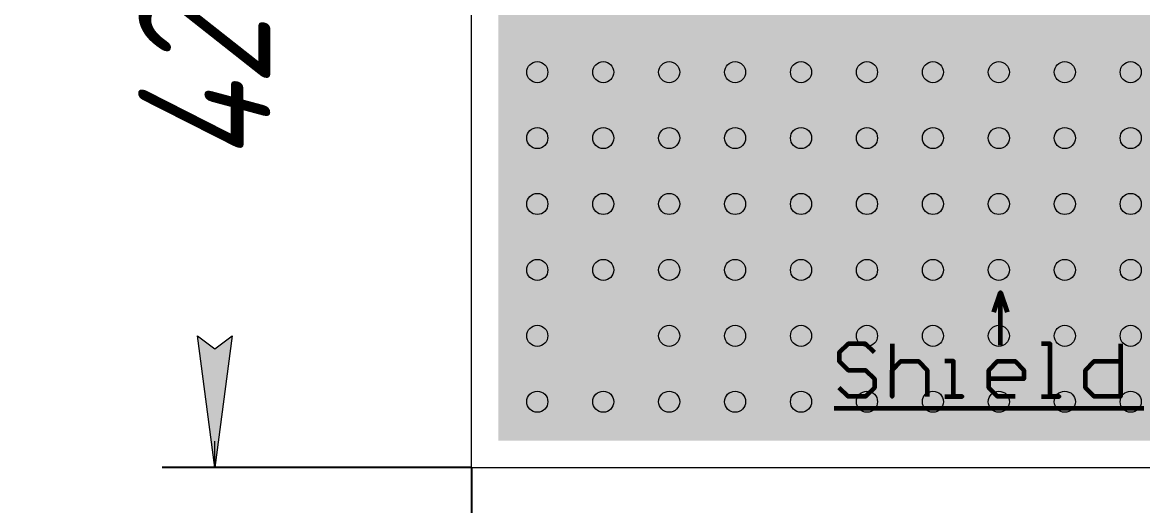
# Model space of a CAD drawing. Header units: millimetres. Extents: x 0 to 210, y 0 to 297.
# Drawn here: x 39.57 to 82.04, y 206.78 to 225.11 of the extents above; entities that cross this region are included whole.
import ezdxf

# ---------------------------------------------------------------- set-up
doc = ezdxf.new("R2010")
doc.units = ezdxf.units.MM
for name, pattern in [('K5LT32768', [0]), ('K5LT32801', [0]), ('K5LT32804', [0]), ('K5LT32807', [0]), ('K5LT_THIN', [0])]:
    doc.linetypes.add(name, pattern=pattern)
doc.styles.add('KDIMTEXTSTYLE', font='GOST_AU.SHX', dxfattribs={"width": 0.96, "oblique": 15, "height": 5})
doc.dimstyles.new('KDIMSTYLE (1.00)', dxfattribs={"dimtxt": 5, "dimasz": 1, "dimexe": 2, "dimexo": 0, "dimgap": 1, "dimtad": 1, "dimtxsty": 'KDIMTEXTSTYLE', "dimsah": 1, "dimcen": 0, "dimdle": 1, "dimadec": 0, "dimazin": 0, "dimtfac": 0.667, "dimtmove": 0, "dimatfit": 3, "dimfxl": 1, "dimtvp": 1, "dimtolj": 1, "dimtzin": 0, "dimarcsym": 0})

# ---------------------------------------------------------------- blocks, each defined once
blk = doc.blocks.new('U3')
for points in [[(59.189, 216.595), (59.284, 216.633), (63.889, 216.633), (63.998, 216.595)], [(59.284, 216.633), (59.37, 216.656), (63.82, 216.656), (63.889, 216.633)], [(59.37, 216.656), (59.466, 216.683), (63.703, 216.683), (63.82, 216.656)], [(59.466, 216.683), (59.56, 216.698), (63.636, 216.698), (63.703, 216.683)], [(59.56, 216.698), (59.652, 216.713), (63.507, 216.713), (63.636, 216.698)], [(59.652, 216.713), (59.778, 216.72), (63.449, 216.72), (63.507, 216.713)], [(59.778, 216.72), (59.84, 216.723), (63.34, 216.723), (63.449, 216.72)], [(58.569, 216.172), (58.642, 216.248), (64.535, 216.248), (64.616, 216.172)], [(58.642, 216.248), (58.705, 216.302), (64.479, 216.302), (64.535, 216.248)], [(58.705, 216.302), (58.786, 216.37), (64.391, 216.37), (64.479, 216.302)], [(58.786, 216.37), (58.855, 216.417), (64.33, 216.417), (64.391, 216.37)], [(58.855, 216.417), (58.942, 216.475), (64.234, 216.475), (64.33, 216.417)], [(58.942, 216.475), (59.017, 216.515), (64.169, 216.515), (64.234, 216.475)], [(59.017, 216.515), (59.109, 216.563), (64.066, 216.563), (64.169, 216.515)], [(59.109, 216.563), (59.189, 216.595), (63.998, 216.595), (64.066, 216.563)], [(58.253, 215.704), (58.299, 215.802), (64.879, 215.802), (64.93, 215.704)], [(58.299, 215.802), (58.341, 215.871), (64.842, 215.871), (64.879, 215.802)], [(58.341, 215.871), (58.397, 215.963), (64.781, 215.963), (64.842, 215.871)], [(58.397, 215.963), (58.447, 216.028), (64.737, 216.028), (64.781, 215.963)], [(58.447, 216.028), (58.512, 216.112), (64.666, 216.112), (64.737, 216.028)], [(58.512, 216.112), (58.569, 216.172), (64.616, 216.172), (64.666, 216.112)], [(58.115, 215.269), (58.133, 215.348), (65.05, 215.348), (65.063, 215.269)], [(58.133, 215.348), (58.157, 215.453), (65.021, 215.453), (65.05, 215.348)], [(58.157, 215.453), (58.184, 215.529), (65, 215.529), (65.021, 215.453)], [(58.184, 215.529), (58.219, 215.631), (64.959, 215.631), (65, 215.529)], [(58.219, 215.631), (58.253, 215.704), (64.93, 215.704), (64.959, 215.631)], [(58.09, 214.973), (58.094, 215.082), (65.084, 215.082), (65.09, 214.973)], [(58.09, 211.473), (58.09, 214.973), (65.09, 214.973), (65.09, 211.473)], [(58.094, 215.082), (58.103, 215.161), (65.08, 215.161), (65.084, 215.082)], [(58.103, 215.161), (58.115, 215.269), (65.063, 215.269), (65.08, 215.161)], [(58.096, 211.365), (58.09, 211.473), (65.09, 211.473), (65.087, 211.365)], [(58.1, 211.285), (58.096, 211.365), (65.087, 211.365), (65.078, 211.285)], [(58.118, 211.178), (58.1, 211.285), (65.078, 211.285), (65.065, 211.178)], [(58.131, 211.099), (58.118, 211.178), (65.065, 211.178), (65.047, 211.099)], [(58.16, 210.994), (58.131, 211.099), (65.047, 211.099), (65.023, 210.994)], [(58.181, 210.917), (58.16, 210.994), (65.023, 210.994), (64.997, 210.917)], [(58.221, 210.815), (58.181, 210.917), (64.997, 210.917), (64.962, 210.815)], [(58.25, 210.742), (58.221, 210.815), (64.962, 210.815), (64.927, 210.742)], [(58.302, 210.645), (58.25, 210.742), (64.927, 210.742), (64.882, 210.645)], [(58.338, 210.575), (58.302, 210.645), (64.882, 210.645), (64.839, 210.575)], [(58.4, 210.484), (58.338, 210.575), (64.839, 210.575), (64.784, 210.484)], [(58.444, 210.419), (58.4, 210.484), (64.784, 210.484), (64.734, 210.419)], [(58.515, 210.334), (58.444, 210.419), (64.734, 210.419), (64.669, 210.334)], [(58.565, 210.275), (58.515, 210.334), (64.669, 210.334), (64.612, 210.275)], [(58.645, 210.198), (58.565, 210.275), (64.612, 210.275), (64.539, 210.198)], [(58.701, 210.145), (58.645, 210.198), (64.539, 210.198), (64.475, 210.145)], [(58.79, 210.077), (58.701, 210.145), (64.475, 210.145), (64.395, 210.077)], [(58.851, 210.03), (58.79, 210.077), (64.395, 210.077), (64.325, 210.03)], [(58.947, 209.971), (58.851, 210.03), (64.325, 210.03), (64.238, 209.971)], [(59.012, 209.932), (58.947, 209.971), (64.238, 209.971), (64.163, 209.932)], [(59.115, 209.883), (59.012, 209.932), (64.163, 209.932), (64.072, 209.883)], [(59.183, 209.852), (59.115, 209.883), (64.072, 209.883), (63.991, 209.852)], [(59.292, 209.814), (59.183, 209.852), (63.991, 209.852), (63.896, 209.814)], [(59.361, 209.79), (59.292, 209.814), (63.896, 209.814), (63.81, 209.79)], [(59.477, 209.764), (59.361, 209.79), (63.81, 209.79), (63.715, 209.764)], [(59.545, 209.748), (59.477, 209.764), (63.715, 209.764), (63.621, 209.748)], [(59.674, 209.733), (59.545, 209.748), (63.621, 209.748), (63.529, 209.733)], [(59.732, 209.727), (59.674, 209.733), (63.529, 209.733), (63.403, 209.727)], [(59.84, 209.723), (59.732, 209.727), (63.403, 209.727), (63.34, 209.723)]]:
    blk.add_hatch(color=7).paths.add_polyline_path(points)
blk = doc.blocks.new('U29')
at = {"color": 7, "linetype": 'K5LT32768', "lineweight": 18}
blk.add_circle((61.59, 210.723), 0.4, dxfattribs=at)
blk = doc.blocks.new('U30')
at = {"color": 7, "linetype": 'K5LT32768', "lineweight": 18}
blk.add_circle((59.09, 210.723), 0.4, dxfattribs=at)
blk = doc.blocks.new('U31')
at = {"color": 7, "linetype": 'K5LT32768', "lineweight": 18}
blk.add_circle((59.09, 213.223), 0.4, dxfattribs=at)
blk = doc.blocks.new('U32')
at = {"color": 7, "linetype": 'K5LT32768', "lineweight": 18}
blk.add_circle((59.09, 215.723), 0.4, dxfattribs=at)
blk = doc.blocks.new('U33')
at = {"color": 7, "linetype": 'K5LT32768', "lineweight": 18}
blk.add_circle((61.59, 215.723), 0.4, dxfattribs=at)
blk = doc.blocks.new('U34')
at = {"color": 7, "linetype": 'K5LT32768', "lineweight": 18}
blk.add_circle((64.09, 215.723), 0.4, dxfattribs=at)
blk = doc.blocks.new('U35')
at = {"color": 7, "linetype": 'K5LT32768', "lineweight": 18}
blk.add_circle((64.09, 213.223), 0.4, dxfattribs=at)
blk = doc.blocks.new('U36')
at = {"color": 7, "linetype": 'K5LT32768', "lineweight": 18}
blk.add_circle((64.09, 210.723), 0.4, dxfattribs=at)
blk = doc.blocks.new('U81')
at = {"color": 7, "linetype": 'K5LT32768', "lineweight": 18}
blk.add_circle((76.59, 223.223), 0.4, dxfattribs=at)
blk = doc.blocks.new('U82')
at = {"color": 7, "linetype": 'K5LT32768', "lineweight": 18}
blk.add_circle((81.59, 223.223), 0.4, dxfattribs=at)
blk = doc.blocks.new('U83')
at = {"color": 7, "linetype": 'K5LT32768', "lineweight": 18}
blk.add_circle((79.09, 223.223), 0.4, dxfattribs=at)
blk = doc.blocks.new('U215')
at = {"color": 7, "linetype": 'K5LT32768', "lineweight": 18}
blk.add_circle((79.09, 220.723), 0.4, dxfattribs=at)
blk = doc.blocks.new('U216')
at = {"color": 7, "linetype": 'K5LT32768', "lineweight": 18}
blk.add_circle((81.59, 220.723), 0.4, dxfattribs=at)
blk = doc.blocks.new('U218')
at = {"color": 7, "linetype": 'K5LT32768', "lineweight": 18}
blk.add_circle((76.59, 220.723), 0.4, dxfattribs=at)
blk = doc.blocks.new('U245')
at = {"color": 7, "linetype": 'K5LT32768', "lineweight": 18}
blk.add_circle((79.09, 218.223), 0.4, dxfattribs=at)
blk = doc.blocks.new('U246')
at = {"color": 7, "linetype": 'K5LT32768', "lineweight": 18}
blk.add_circle((81.59, 218.223), 0.4, dxfattribs=at)
blk = doc.blocks.new('U249')
at = {"color": 7, "linetype": 'K5LT32768', "lineweight": 18}
blk.add_circle((76.59, 218.223), 0.4, dxfattribs=at)
blk = doc.blocks.new('U276')
at = {"color": 7, "linetype": 'K5LT32768', "lineweight": 18}
blk.add_circle((79.09, 215.723), 0.4, dxfattribs=at)
blk = doc.blocks.new('U277')
at = {"color": 7, "linetype": 'K5LT32768', "lineweight": 18}
blk.add_circle((81.59, 215.723), 0.4, dxfattribs=at)
blk = doc.blocks.new('U280')
at = {"color": 7, "linetype": 'K5LT32768', "lineweight": 18}
blk.add_circle((76.59, 215.723), 0.4, dxfattribs=at)
blk = doc.blocks.new('U307')
at = {"color": 7, "linetype": 'K5LT32768', "lineweight": 18}
blk.add_circle((79.09, 213.223), 0.4, dxfattribs=at)
blk = doc.blocks.new('U308')
at = {"color": 7, "linetype": 'K5LT32768', "lineweight": 18}
blk.add_circle((81.59, 213.223), 0.4, dxfattribs=at)
blk = doc.blocks.new('U311')
at = {"color": 7, "linetype": 'K5LT32768', "lineweight": 18}
blk.add_circle((76.59, 213.223), 0.4, dxfattribs=at)
blk = doc.blocks.new('U374')
at = {"color": 7, "linetype": 'K5LT32768', "lineweight": 18}
blk.add_circle((69.09, 213.223), 0.4, dxfattribs=at)
blk = doc.blocks.new('U375')
at = {"color": 7, "linetype": 'K5LT32768', "lineweight": 18}
blk.add_circle((71.59, 213.223), 0.4, dxfattribs=at)
blk = doc.blocks.new('U376')
at = {"color": 7, "linetype": 'K5LT32768', "lineweight": 18}
blk.add_circle((74.09, 213.223), 0.4, dxfattribs=at)
blk = doc.blocks.new('U377')
at = {"color": 7, "linetype": 'K5LT32768', "lineweight": 18}
blk.add_circle((74.09, 215.723), 0.4, dxfattribs=at)
blk = doc.blocks.new('U378')
at = {"color": 7, "linetype": 'K5LT32768', "lineweight": 18}
blk.add_circle((74.09, 218.223), 0.4, dxfattribs=at)
blk = doc.blocks.new('U379')
at = {"color": 7, "linetype": 'K5LT32768', "lineweight": 18}
blk.add_circle((74.09, 220.723), 0.4, dxfattribs=at)
blk = doc.blocks.new('U380')
at = {"color": 7, "linetype": 'K5LT32768', "lineweight": 18}
blk.add_circle((71.59, 215.723), 0.4, dxfattribs=at)
blk = doc.blocks.new('U381')
at = {"color": 7, "linetype": 'K5LT32768', "lineweight": 18}
blk.add_circle((71.59, 218.223), 0.4, dxfattribs=at)
blk = doc.blocks.new('U382')
at = {"color": 7, "linetype": 'K5LT32768', "lineweight": 18}
blk.add_circle((71.59, 220.723), 0.4, dxfattribs=at)
blk = doc.blocks.new('U383')
at = {"color": 7, "linetype": 'K5LT32768', "lineweight": 18}
blk.add_circle((69.09, 215.723), 0.4, dxfattribs=at)
blk = doc.blocks.new('U384')
at = {"color": 7, "linetype": 'K5LT32768', "lineweight": 18}
blk.add_circle((69.09, 218.223), 0.4, dxfattribs=at)
blk = doc.blocks.new('U385')
at = {"color": 7, "linetype": 'K5LT32768', "lineweight": 18}
blk.add_circle((69.09, 220.723), 0.4, dxfattribs=at)
blk = doc.blocks.new('U386')
at = {"color": 7, "linetype": 'K5LT32768', "lineweight": 18}
blk.add_circle((74.09, 223.223), 0.4, dxfattribs=at)
blk = doc.blocks.new('U388')
at = {"color": 7, "linetype": 'K5LT32768', "lineweight": 18}
blk.add_circle((71.59, 223.223), 0.4, dxfattribs=at)
blk = doc.blocks.new('U390')
at = {"color": 7, "linetype": 'K5LT32768', "lineweight": 18}
blk.add_circle((69.09, 223.223), 0.4, dxfattribs=at)
blk = doc.blocks.new('U415')
at = {"color": 7, "linetype": 'K5LT32768', "lineweight": 18}
blk.add_circle((61.59, 220.723), 0.4, dxfattribs=at)
blk = doc.blocks.new('U416')
at = {"color": 7, "linetype": 'K5LT32768', "lineweight": 18}
blk.add_circle((61.59, 223.223), 0.4, dxfattribs=at)
blk = doc.blocks.new('U417')
at = {"color": 7, "linetype": 'K5LT32768', "lineweight": 18}
blk.add_circle((64.09, 220.723), 0.4, dxfattribs=at)
blk = doc.blocks.new('U418')
at = {"color": 7, "linetype": 'K5LT32768', "lineweight": 18}
blk.add_circle((64.09, 223.223), 0.4, dxfattribs=at)
blk = doc.blocks.new('U419')
at = {"color": 7, "linetype": 'K5LT32768', "lineweight": 18}
blk.add_circle((66.59, 220.723), 0.4, dxfattribs=at)
blk = doc.blocks.new('U420')
at = {"color": 7, "linetype": 'K5LT32768', "lineweight": 18}
blk.add_circle((66.59, 223.223), 0.4, dxfattribs=at)
blk = doc.blocks.new('U439')
at = {"color": 7, "linetype": 'K5LT32768', "lineweight": 18}
blk.add_circle((66.59, 210.723), 0.4, dxfattribs=at)
blk = doc.blocks.new('U440')
at = {"color": 7, "linetype": 'K5LT32768', "lineweight": 18}
blk.add_circle((61.59, 218.223), 0.4, dxfattribs=at)
blk = doc.blocks.new('U441')
at = {"color": 7, "linetype": 'K5LT32768', "lineweight": 18}
blk.add_circle((64.09, 218.223), 0.4, dxfattribs=at)
blk = doc.blocks.new('U442')
at = {"color": 7, "linetype": 'K5LT32768', "lineweight": 18}
blk.add_circle((66.59, 218.223), 0.4, dxfattribs=at)
blk = doc.blocks.new('U443')
at = {"color": 7, "linetype": 'K5LT32768', "lineweight": 18}
blk.add_circle((66.59, 215.723), 0.4, dxfattribs=at)
blk = doc.blocks.new('U444')
at = {"color": 7, "linetype": 'K5LT32768', "lineweight": 18}
blk.add_circle((66.59, 213.223), 0.4, dxfattribs=at)
blk = doc.blocks.new('U445')
at = {"color": 7, "linetype": 'K5LT32768', "lineweight": 18}
blk.add_circle((69.09, 210.723), 0.4, dxfattribs=at)
blk = doc.blocks.new('U446')
at = {"color": 7, "linetype": 'K5LT32768', "lineweight": 18}
blk.add_circle((71.59, 210.723), 0.4, dxfattribs=at)
blk = doc.blocks.new('U447')
at = {"color": 7, "linetype": 'K5LT32768', "lineweight": 18}
blk.add_circle((74.09, 210.723), 0.4, dxfattribs=at)
blk = doc.blocks.new('U448')
at = {"color": 7, "linetype": 'K5LT32768', "lineweight": 18}
blk.add_circle((76.59, 210.723), 0.4, dxfattribs=at)
blk = doc.blocks.new('U451')
at = {"color": 7, "linetype": 'K5LT32768', "lineweight": 18}
blk.add_circle((81.59, 210.723), 0.4, dxfattribs=at)
blk = doc.blocks.new('U452')
at = {"color": 7, "linetype": 'K5LT32768', "lineweight": 18}
blk.add_circle((79.09, 210.723), 0.4, dxfattribs=at)
blk = doc.blocks.new('U547')
at = {"color": 7, "linetype": 'K5LT32768', "lineweight": 18}
blk.add_circle((59.09, 218.223), 0.4, dxfattribs=at)
blk = doc.blocks.new('U548')
at = {"color": 7, "linetype": 'K5LT32768', "lineweight": 18}
blk.add_circle((59.09, 220.723), 0.4, dxfattribs=at)
blk = doc.blocks.new('U549')
at = {"color": 7, "linetype": 'K5LT32768', "lineweight": 18}
blk.add_circle((59.09, 223.223), 0.4, dxfattribs=at)
blk = doc.blocks.new('U560')
at = {"true_color": 0xff00ff}
for points in [[(58.915, 216.577), (59.087, 216.665), (64.094, 216.665), (64.265, 216.577)], [(59.087, 216.665), (59.088, 216.665), (64.092, 216.665), (64.094, 216.665)], [(59.088, 216.665), (59.268, 216.734), (63.913, 216.734), (64.092, 216.665)], [(59.268, 216.734), (59.269, 216.735), (63.911, 216.735), (63.913, 216.734)], [(59.269, 216.735), (59.455, 216.784), (63.725, 216.784), (63.911, 216.735)], [(59.455, 216.784), (59.457, 216.785), (63.724, 216.785), (63.725, 216.784)], [(59.457, 216.785), (59.647, 216.815), (63.533, 216.815), (63.724, 216.785)], [(59.647, 216.815), (59.649, 216.815), (63.533, 216.815), (63.533, 216.815)], [(59.649, 216.815), (59.84, 216.825), (63.34, 216.825), (63.533, 216.815)], [(58.343, 216.062), (58.464, 216.212), (64.717, 216.212), (64.838, 216.062)], [(58.464, 216.212), (58.465, 216.213), (64.716, 216.213), (64.717, 216.212)], [(58.465, 216.213), (58.601, 216.349), (64.58, 216.349), (64.716, 216.213)], [(58.601, 216.349), (58.602, 216.35), (64.579, 216.35), (64.58, 216.349)], [(58.602, 216.35), (58.752, 216.471), (64.429, 216.471), (64.579, 216.35)], [(58.752, 216.471), (58.753, 216.472), (64.428, 216.472), (64.429, 216.471)], [(58.753, 216.472), (58.914, 216.577), (64.266, 216.577), (64.428, 216.472)], [(58.914, 216.577), (58.915, 216.577), (64.265, 216.577), (64.266, 216.577)], [(58.149, 215.727), (58.236, 215.898), (64.944, 215.898), (65.032, 215.727)], [(58.236, 215.898), (58.237, 215.899), (64.944, 215.899), (64.944, 215.898)], [(58.237, 215.899), (58.342, 216.061), (64.839, 216.061), (64.944, 215.899)], [(58.342, 216.061), (58.343, 216.062), (64.838, 216.062), (64.839, 216.061)], [(57.999, 215.167), (58.029, 215.357), (65.152, 215.357), (65.182, 215.167)], [(58.029, 215.358), (58.079, 215.544), (65.102, 215.544), (65.151, 215.358)], [(58.029, 215.357), (58.029, 215.358), (65.151, 215.358), (65.152, 215.357)], [(58.079, 215.546), (58.148, 215.725), (65.032, 215.725), (65.101, 215.546)], [(58.079, 215.544), (58.079, 215.546), (65.101, 215.546), (65.102, 215.544)], [(58.148, 215.725), (58.149, 215.727), (65.032, 215.727), (65.032, 215.725)], [(57.989, 214.973), (57.999, 215.165), (65.182, 215.165), (65.192, 214.973)], [(57.989, 211.473), (57.989, 214.973), (65.192, 214.973), (65.192, 211.473)], [(57.999, 215.165), (57.999, 215.167), (65.182, 215.167), (65.182, 215.165)], [(57.999, 211.281), (57.989, 211.473), (65.192, 211.473), (65.182, 211.281)], [(57.999, 211.28), (57.999, 211.281), (65.182, 211.281), (65.182, 211.28)], [(58.029, 211.089), (57.999, 211.28), (65.182, 211.28), (65.152, 211.089)], [(58.029, 211.088), (58.029, 211.089), (65.152, 211.089), (65.151, 211.088)], [(58.079, 210.902), (58.029, 211.088), (65.151, 211.088), (65.102, 210.902)], [(58.079, 210.901), (58.079, 210.902), (65.102, 210.902), (65.101, 210.901)], [(58.148, 210.721), (58.079, 210.901), (65.101, 210.901), (65.032, 210.721)], [(58.149, 210.72), (58.148, 210.721), (65.032, 210.721), (65.032, 210.72)], [(58.236, 210.548), (58.149, 210.72), (65.032, 210.72), (64.944, 210.548)], [(58.237, 210.547), (58.236, 210.548), (64.944, 210.548), (64.944, 210.547)], [(58.342, 210.386), (58.237, 210.547), (64.944, 210.547), (64.839, 210.386)], [(58.343, 210.384), (58.342, 210.386), (64.839, 210.386), (64.838, 210.384)], [(58.464, 210.235), (58.343, 210.384), (64.838, 210.384), (64.717, 210.235)], [(58.465, 210.234), (58.464, 210.235), (64.717, 210.235), (64.716, 210.234)], [(58.601, 210.098), (58.465, 210.234), (64.716, 210.234), (64.58, 210.098)], [(58.602, 210.097), (58.601, 210.098), (64.58, 210.098), (64.579, 210.097)], [(58.752, 209.976), (58.602, 210.097), (64.579, 210.097), (64.429, 209.976)], [(58.753, 209.975), (58.752, 209.976), (64.429, 209.976), (64.428, 209.975)], [(58.914, 209.87), (58.753, 209.975), (64.428, 209.975), (64.267, 209.87)], [(58.915, 209.869), (58.914, 209.87), (64.267, 209.87), (64.265, 209.869)], [(59.087, 209.782), (58.915, 209.869), (64.265, 209.869), (64.094, 209.782)], [(59.088, 209.781), (59.087, 209.782), (64.094, 209.782), (64.092, 209.781)], [(59.268, 209.712), (59.088, 209.781), (64.092, 209.781), (63.913, 209.712)], [(59.269, 209.712), (59.268, 209.712), (63.913, 209.712), (63.911, 209.712)], [(59.455, 209.662), (59.269, 209.712), (63.911, 209.712), (63.725, 209.662)], [(59.457, 209.662), (59.455, 209.662), (63.725, 209.662), (63.724, 209.662)], [(59.647, 209.632), (59.457, 209.662), (63.724, 209.662), (63.534, 209.632)], [(59.648, 209.632), (59.647, 209.632), (63.534, 209.632), (63.531, 209.632)], [(59.84, 209.622), (59.648, 209.632), (63.531, 209.632), (63.34, 209.622)]]:
    blk.add_hatch(color=6, dxfattribs=at).paths.add_polyline_path(points)
blk = doc.blocks.new('U602')
at = {"true_color": 0x00ffff}
for points in [[(59.189, 216.595), (59.284, 216.633), (63.889, 216.633), (63.998, 216.595)], [(59.284, 216.633), (59.37, 216.656), (63.82, 216.656), (63.889, 216.633)], [(59.37, 216.656), (59.466, 216.683), (63.703, 216.683), (63.82, 216.656)], [(59.466, 216.683), (59.56, 216.698), (63.636, 216.698), (63.703, 216.683)], [(59.56, 216.698), (59.652, 216.713), (63.507, 216.713), (63.636, 216.698)], [(59.652, 216.713), (59.778, 216.72), (63.449, 216.72), (63.507, 216.713)], [(59.778, 216.72), (59.84, 216.723), (63.34, 216.723), (63.449, 216.72)], [(58.569, 216.172), (58.642, 216.248), (64.535, 216.248), (64.616, 216.172)], [(58.642, 216.248), (58.705, 216.302), (64.479, 216.302), (64.535, 216.248)], [(58.705, 216.302), (58.786, 216.37), (64.391, 216.37), (64.479, 216.302)], [(58.786, 216.37), (58.855, 216.417), (64.33, 216.417), (64.391, 216.37)], [(58.855, 216.417), (58.942, 216.475), (64.234, 216.475), (64.33, 216.417)], [(58.942, 216.475), (59.017, 216.515), (64.169, 216.515), (64.234, 216.475)], [(59.017, 216.515), (59.109, 216.563), (64.066, 216.563), (64.169, 216.515)], [(59.109, 216.563), (59.189, 216.595), (63.998, 216.595), (64.066, 216.563)], [(58.253, 215.704), (58.299, 215.802), (64.879, 215.802), (64.93, 215.704)], [(58.299, 215.802), (58.341, 215.871), (64.842, 215.871), (64.879, 215.802)], [(58.341, 215.871), (58.397, 215.963), (64.781, 215.963), (64.842, 215.871)], [(58.397, 215.963), (58.447, 216.028), (64.737, 216.028), (64.781, 215.963)], [(58.447, 216.028), (58.512, 216.112), (64.666, 216.112), (64.737, 216.028)], [(58.512, 216.112), (58.569, 216.172), (64.616, 216.172), (64.666, 216.112)], [(58.115, 215.269), (58.133, 215.348), (65.05, 215.348), (65.063, 215.269)], [(58.133, 215.348), (58.157, 215.453), (65.021, 215.453), (65.05, 215.348)], [(58.157, 215.453), (58.184, 215.529), (65, 215.529), (65.021, 215.453)], [(58.184, 215.529), (58.219, 215.631), (64.959, 215.631), (65, 215.529)], [(58.219, 215.631), (58.253, 215.704), (64.93, 215.704), (64.959, 215.631)], [(58.09, 214.973), (58.094, 215.082), (65.084, 215.082), (65.09, 214.973)], [(58.09, 211.473), (58.09, 214.973), (65.09, 214.973), (65.09, 211.473)], [(58.094, 215.082), (58.103, 215.161), (65.08, 215.161), (65.084, 215.082)], [(58.103, 215.161), (58.115, 215.269), (65.063, 215.269), (65.08, 215.161)], [(58.096, 211.365), (58.09, 211.473), (65.09, 211.473), (65.087, 211.365)], [(58.1, 211.285), (58.096, 211.365), (65.087, 211.365), (65.078, 211.285)], [(58.118, 211.178), (58.1, 211.285), (65.078, 211.285), (65.065, 211.178)], [(58.131, 211.099), (58.118, 211.178), (65.065, 211.178), (65.047, 211.099)], [(58.16, 210.994), (58.131, 211.099), (65.047, 211.099), (65.023, 210.994)], [(58.181, 210.917), (58.16, 210.994), (65.023, 210.994), (64.997, 210.917)], [(58.221, 210.815), (58.181, 210.917), (64.997, 210.917), (64.962, 210.815)], [(58.25, 210.742), (58.221, 210.815), (64.962, 210.815), (64.927, 210.742)], [(58.302, 210.645), (58.25, 210.742), (64.927, 210.742), (64.882, 210.645)], [(58.338, 210.575), (58.302, 210.645), (64.882, 210.645), (64.839, 210.575)], [(58.4, 210.484), (58.338, 210.575), (64.839, 210.575), (64.784, 210.484)], [(58.444, 210.419), (58.4, 210.484), (64.784, 210.484), (64.734, 210.419)], [(58.515, 210.334), (58.444, 210.419), (64.734, 210.419), (64.669, 210.334)], [(58.565, 210.275), (58.515, 210.334), (64.669, 210.334), (64.612, 210.275)], [(58.645, 210.198), (58.565, 210.275), (64.612, 210.275), (64.539, 210.198)], [(58.701, 210.145), (58.645, 210.198), (64.539, 210.198), (64.475, 210.145)], [(58.79, 210.077), (58.701, 210.145), (64.475, 210.145), (64.395, 210.077)], [(58.851, 210.03), (58.79, 210.077), (64.395, 210.077), (64.325, 210.03)], [(58.947, 209.971), (58.851, 210.03), (64.325, 210.03), (64.238, 209.971)], [(59.012, 209.932), (58.947, 209.971), (64.238, 209.971), (64.163, 209.932)], [(59.115, 209.883), (59.012, 209.932), (64.163, 209.932), (64.072, 209.883)], [(59.183, 209.852), (59.115, 209.883), (64.072, 209.883), (63.991, 209.852)], [(59.292, 209.814), (59.183, 209.852), (63.991, 209.852), (63.896, 209.814)], [(59.361, 209.79), (59.292, 209.814), (63.896, 209.814), (63.81, 209.79)], [(59.477, 209.764), (59.361, 209.79), (63.81, 209.79), (63.715, 209.764)], [(59.545, 209.748), (59.477, 209.764), (63.715, 209.764), (63.621, 209.748)], [(59.674, 209.733), (59.545, 209.748), (63.621, 209.748), (63.529, 209.733)], [(59.732, 209.727), (59.674, 209.733), (63.529, 209.733), (63.403, 209.727)], [(59.84, 209.723), (59.732, 209.727), (63.403, 209.727), (63.34, 209.723)]]:
    blk.add_hatch(color=4, dxfattribs=at).paths.add_polyline_path(points)
blk = doc.blocks.new('U628')
at = {"color": 4, "linetype": 'K5LT32804', "lineweight": 18, "true_color": 0x00ffff}
blk.add_circle((61.59, 210.723), 0.4, dxfattribs=at)
blk = doc.blocks.new('U629')
at = {"color": 4, "linetype": 'K5LT32804', "lineweight": 18, "true_color": 0x00ffff}
blk.add_circle((59.09, 210.723), 0.4, dxfattribs=at)
blk = doc.blocks.new('U630')
at = {"color": 4, "linetype": 'K5LT32804', "lineweight": 18, "true_color": 0x00ffff}
blk.add_circle((59.09, 213.223), 0.4, dxfattribs=at)
blk = doc.blocks.new('U631')
at = {"color": 4, "linetype": 'K5LT32804', "lineweight": 18, "true_color": 0x00ffff}
blk.add_circle((59.09, 215.723), 0.4, dxfattribs=at)
blk = doc.blocks.new('U632')
at = {"color": 4, "linetype": 'K5LT32804', "lineweight": 18, "true_color": 0x00ffff}
blk.add_circle((61.59, 215.723), 0.4, dxfattribs=at)
blk = doc.blocks.new('U633')
at = {"color": 4, "linetype": 'K5LT32804', "lineweight": 18, "true_color": 0x00ffff}
blk.add_circle((64.09, 215.723), 0.4, dxfattribs=at)
blk = doc.blocks.new('U634')
at = {"color": 4, "linetype": 'K5LT32804', "lineweight": 18, "true_color": 0x00ffff}
blk.add_circle((64.09, 213.223), 0.4, dxfattribs=at)
blk = doc.blocks.new('U635')
at = {"color": 4, "linetype": 'K5LT32804', "lineweight": 18, "true_color": 0x00ffff}
blk.add_circle((64.09, 210.723), 0.4, dxfattribs=at)
blk = doc.blocks.new('U680')
at = {"color": 4, "linetype": 'K5LT32804', "lineweight": 18, "true_color": 0x00ffff}
blk.add_circle((76.59, 223.223), 0.4, dxfattribs=at)
blk = doc.blocks.new('U681')
at = {"color": 4, "linetype": 'K5LT32804', "lineweight": 18, "true_color": 0x00ffff}
blk.add_circle((81.59, 223.223), 0.4, dxfattribs=at)
blk = doc.blocks.new('U682')
at = {"color": 4, "linetype": 'K5LT32804', "lineweight": 18, "true_color": 0x00ffff}
blk.add_circle((79.09, 223.223), 0.4, dxfattribs=at)
blk = doc.blocks.new('U814')
at = {"color": 4, "linetype": 'K5LT32804', "lineweight": 18, "true_color": 0x00ffff}
blk.add_circle((79.09, 220.723), 0.4, dxfattribs=at)
blk = doc.blocks.new('U815')
at = {"color": 4, "linetype": 'K5LT32804', "lineweight": 18, "true_color": 0x00ffff}
blk.add_circle((81.59, 220.723), 0.4, dxfattribs=at)
blk = doc.blocks.new('U817')
at = {"color": 4, "linetype": 'K5LT32804', "lineweight": 18, "true_color": 0x00ffff}
blk.add_circle((76.59, 220.723), 0.4, dxfattribs=at)
blk = doc.blocks.new('U844')
at = {"color": 4, "linetype": 'K5LT32804', "lineweight": 18, "true_color": 0x00ffff}
blk.add_circle((79.09, 218.223), 0.4, dxfattribs=at)
blk = doc.blocks.new('U845')
at = {"color": 4, "linetype": 'K5LT32804', "lineweight": 18, "true_color": 0x00ffff}
blk.add_circle((81.59, 218.223), 0.4, dxfattribs=at)
blk = doc.blocks.new('U848')
at = {"color": 4, "linetype": 'K5LT32804', "lineweight": 18, "true_color": 0x00ffff}
blk.add_circle((76.59, 218.223), 0.4, dxfattribs=at)
blk = doc.blocks.new('U875')
at = {"color": 4, "linetype": 'K5LT32804', "lineweight": 18, "true_color": 0x00ffff}
blk.add_circle((79.09, 215.723), 0.4, dxfattribs=at)
blk = doc.blocks.new('U876')
at = {"color": 4, "linetype": 'K5LT32804', "lineweight": 18, "true_color": 0x00ffff}
blk.add_circle((81.59, 215.723), 0.4, dxfattribs=at)
blk = doc.blocks.new('U879')
at = {"color": 4, "linetype": 'K5LT32804', "lineweight": 18, "true_color": 0x00ffff}
blk.add_circle((76.59, 215.723), 0.4, dxfattribs=at)
blk = doc.blocks.new('U906')
at = {"color": 4, "linetype": 'K5LT32804', "lineweight": 18, "true_color": 0x00ffff}
blk.add_circle((79.09, 213.223), 0.4, dxfattribs=at)
blk = doc.blocks.new('U907')
at = {"color": 4, "linetype": 'K5LT32804', "lineweight": 18, "true_color": 0x00ffff}
blk.add_circle((81.59, 213.223), 0.4, dxfattribs=at)
blk = doc.blocks.new('U910')
at = {"color": 4, "linetype": 'K5LT32804', "lineweight": 18, "true_color": 0x00ffff}
blk.add_circle((76.59, 213.223), 0.4, dxfattribs=at)
blk = doc.blocks.new('U973')
at = {"color": 4, "linetype": 'K5LT32804', "lineweight": 18, "true_color": 0x00ffff}
blk.add_circle((69.09, 213.223), 0.4, dxfattribs=at)
blk = doc.blocks.new('U974')
at = {"color": 4, "linetype": 'K5LT32804', "lineweight": 18, "true_color": 0x00ffff}
blk.add_circle((71.59, 213.223), 0.4, dxfattribs=at)
blk = doc.blocks.new('U975')
at = {"color": 4, "linetype": 'K5LT32804', "lineweight": 18, "true_color": 0x00ffff}
blk.add_circle((74.09, 213.223), 0.4, dxfattribs=at)
blk = doc.blocks.new('U976')
at = {"color": 4, "linetype": 'K5LT32804', "lineweight": 18, "true_color": 0x00ffff}
blk.add_circle((74.09, 215.723), 0.4, dxfattribs=at)
blk = doc.blocks.new('U977')
at = {"color": 4, "linetype": 'K5LT32804', "lineweight": 18, "true_color": 0x00ffff}
blk.add_circle((74.09, 218.223), 0.4, dxfattribs=at)
blk = doc.blocks.new('U978')
at = {"color": 4, "linetype": 'K5LT32804', "lineweight": 18, "true_color": 0x00ffff}
blk.add_circle((74.09, 220.723), 0.4, dxfattribs=at)
blk = doc.blocks.new('U979')
at = {"color": 4, "linetype": 'K5LT32804', "lineweight": 18, "true_color": 0x00ffff}
blk.add_circle((71.59, 215.723), 0.4, dxfattribs=at)
blk = doc.blocks.new('U980')
at = {"color": 4, "linetype": 'K5LT32804', "lineweight": 18, "true_color": 0x00ffff}
blk.add_circle((71.59, 218.223), 0.4, dxfattribs=at)
blk = doc.blocks.new('U981')
at = {"color": 4, "linetype": 'K5LT32804', "lineweight": 18, "true_color": 0x00ffff}
blk.add_circle((71.59, 220.723), 0.4, dxfattribs=at)
blk = doc.blocks.new('U982')
at = {"color": 4, "linetype": 'K5LT32804', "lineweight": 18, "true_color": 0x00ffff}
blk.add_circle((69.09, 215.723), 0.4, dxfattribs=at)
blk = doc.blocks.new('U983')
at = {"color": 4, "linetype": 'K5LT32804', "lineweight": 18, "true_color": 0x00ffff}
blk.add_circle((69.09, 218.223), 0.4, dxfattribs=at)
blk = doc.blocks.new('U984')
at = {"color": 4, "linetype": 'K5LT32804', "lineweight": 18, "true_color": 0x00ffff}
blk.add_circle((69.09, 220.723), 0.4, dxfattribs=at)
blk = doc.blocks.new('U985')
at = {"color": 4, "linetype": 'K5LT32804', "lineweight": 18, "true_color": 0x00ffff}
blk.add_circle((74.09, 223.223), 0.4, dxfattribs=at)
blk = doc.blocks.new('U987')
at = {"color": 4, "linetype": 'K5LT32804', "lineweight": 18, "true_color": 0x00ffff}
blk.add_circle((71.59, 223.223), 0.4, dxfattribs=at)
blk = doc.blocks.new('U989')
at = {"color": 4, "linetype": 'K5LT32804', "lineweight": 18, "true_color": 0x00ffff}
blk.add_circle((69.09, 223.223), 0.4, dxfattribs=at)
blk = doc.blocks.new('U1014')
at = {"color": 4, "linetype": 'K5LT32804', "lineweight": 18, "true_color": 0x00ffff}
blk.add_circle((61.59, 220.723), 0.4, dxfattribs=at)
blk = doc.blocks.new('U1015')
at = {"color": 4, "linetype": 'K5LT32804', "lineweight": 18, "true_color": 0x00ffff}
blk.add_circle((61.59, 223.223), 0.4, dxfattribs=at)
blk = doc.blocks.new('U1016')
at = {"color": 4, "linetype": 'K5LT32804', "lineweight": 18, "true_color": 0x00ffff}
blk.add_circle((64.09, 220.723), 0.4, dxfattribs=at)
blk = doc.blocks.new('U1017')
at = {"color": 4, "linetype": 'K5LT32804', "lineweight": 18, "true_color": 0x00ffff}
blk.add_circle((64.09, 223.223), 0.4, dxfattribs=at)
blk = doc.blocks.new('U1018')
at = {"color": 4, "linetype": 'K5LT32804', "lineweight": 18, "true_color": 0x00ffff}
blk.add_circle((66.59, 220.723), 0.4, dxfattribs=at)
blk = doc.blocks.new('U1019')
at = {"color": 4, "linetype": 'K5LT32804', "lineweight": 18, "true_color": 0x00ffff}
blk.add_circle((66.59, 223.223), 0.4, dxfattribs=at)
blk = doc.blocks.new('U1038')
at = {"color": 4, "linetype": 'K5LT32804', "lineweight": 18, "true_color": 0x00ffff}
blk.add_circle((66.59, 210.723), 0.4, dxfattribs=at)
blk = doc.blocks.new('U1039')
at = {"color": 4, "linetype": 'K5LT32804', "lineweight": 18, "true_color": 0x00ffff}
blk.add_circle((61.59, 218.223), 0.4, dxfattribs=at)
blk = doc.blocks.new('U1040')
at = {"color": 4, "linetype": 'K5LT32804', "lineweight": 18, "true_color": 0x00ffff}
blk.add_circle((64.09, 218.223), 0.4, dxfattribs=at)
blk = doc.blocks.new('U1041')
at = {"color": 4, "linetype": 'K5LT32804', "lineweight": 18, "true_color": 0x00ffff}
blk.add_circle((66.59, 218.223), 0.4, dxfattribs=at)
blk = doc.blocks.new('U1042')
at = {"color": 4, "linetype": 'K5LT32804', "lineweight": 18, "true_color": 0x00ffff}
blk.add_circle((66.59, 215.723), 0.4, dxfattribs=at)
blk = doc.blocks.new('U1043')
at = {"color": 4, "linetype": 'K5LT32804', "lineweight": 18, "true_color": 0x00ffff}
blk.add_circle((66.59, 213.223), 0.4, dxfattribs=at)
blk = doc.blocks.new('U1044')
at = {"color": 4, "linetype": 'K5LT32804', "lineweight": 18, "true_color": 0x00ffff}
blk.add_circle((69.09, 210.723), 0.4, dxfattribs=at)
blk = doc.blocks.new('U1045')
at = {"color": 4, "linetype": 'K5LT32804', "lineweight": 18, "true_color": 0x00ffff}
blk.add_circle((71.59, 210.723), 0.4, dxfattribs=at)
blk = doc.blocks.new('U1046')
at = {"color": 4, "linetype": 'K5LT32804', "lineweight": 18, "true_color": 0x00ffff}
blk.add_circle((74.09, 210.723), 0.4, dxfattribs=at)
blk = doc.blocks.new('U1047')
at = {"color": 4, "linetype": 'K5LT32804', "lineweight": 18, "true_color": 0x00ffff}
blk.add_circle((76.59, 210.723), 0.4, dxfattribs=at)
blk = doc.blocks.new('U1050')
at = {"color": 4, "linetype": 'K5LT32804', "lineweight": 18, "true_color": 0x00ffff}
blk.add_circle((81.59, 210.723), 0.4, dxfattribs=at)
blk = doc.blocks.new('U1051')
at = {"color": 4, "linetype": 'K5LT32804', "lineweight": 18, "true_color": 0x00ffff}
blk.add_circle((79.09, 210.723), 0.4, dxfattribs=at)
blk = doc.blocks.new('U1146')
at = {"color": 4, "linetype": 'K5LT32804', "lineweight": 18, "true_color": 0x00ffff}
blk.add_circle((59.09, 218.223), 0.4, dxfattribs=at)
blk = doc.blocks.new('U1147')
at = {"color": 4, "linetype": 'K5LT32804', "lineweight": 18, "true_color": 0x00ffff}
blk.add_circle((59.09, 220.723), 0.4, dxfattribs=at)
blk = doc.blocks.new('U1148')
at = {"color": 4, "linetype": 'K5LT32804', "lineweight": 18, "true_color": 0x00ffff}
blk.add_circle((59.09, 223.223), 0.4, dxfattribs=at)
blk = doc.blocks.new('U1158')
at = {"true_color": 0x0000ff}
blk.add_hatch(color=5, dxfattribs=at).paths.add_polyline_path([(78.59, 222.223), (78.59, 215.223), (74.59, 215.223), (74.59, 222.223)])
blk = doc.blocks.new('U1200')
at = {"true_color": 0x0000ff}
for points in [[(58.915, 216.577), (59.087, 216.665), (64.094, 216.665), (64.265, 216.577)], [(59.087, 216.665), (59.088, 216.665), (64.092, 216.665), (64.094, 216.665)], [(59.088, 216.665), (59.268, 216.734), (63.913, 216.734), (64.092, 216.665)], [(59.268, 216.734), (59.269, 216.735), (63.911, 216.735), (63.913, 216.734)], [(59.269, 216.735), (59.455, 216.784), (63.725, 216.784), (63.911, 216.735)], [(59.455, 216.784), (59.457, 216.785), (63.724, 216.785), (63.725, 216.784)], [(59.457, 216.785), (59.647, 216.815), (63.533, 216.815), (63.724, 216.785)], [(59.647, 216.815), (59.649, 216.815), (63.533, 216.815), (63.533, 216.815)], [(59.649, 216.815), (59.84, 216.825), (63.34, 216.825), (63.533, 216.815)], [(58.343, 216.062), (58.464, 216.212), (64.717, 216.212), (64.838, 216.062)], [(58.464, 216.212), (58.465, 216.213), (64.716, 216.213), (64.717, 216.212)], [(58.465, 216.213), (58.601, 216.349), (64.58, 216.349), (64.716, 216.213)], [(58.601, 216.349), (58.602, 216.35), (64.579, 216.35), (64.58, 216.349)], [(58.602, 216.35), (58.752, 216.471), (64.429, 216.471), (64.579, 216.35)], [(58.752, 216.471), (58.753, 216.472), (64.428, 216.472), (64.429, 216.471)], [(58.753, 216.472), (58.914, 216.577), (64.266, 216.577), (64.428, 216.472)], [(58.914, 216.577), (58.915, 216.577), (64.265, 216.577), (64.266, 216.577)], [(58.149, 215.727), (58.236, 215.898), (64.944, 215.898), (65.032, 215.727)], [(58.236, 215.898), (58.237, 215.899), (64.944, 215.899), (64.944, 215.898)], [(58.237, 215.899), (58.342, 216.061), (64.839, 216.061), (64.944, 215.899)], [(58.342, 216.061), (58.343, 216.062), (64.838, 216.062), (64.839, 216.061)], [(57.999, 215.167), (58.029, 215.357), (65.152, 215.357), (65.182, 215.167)], [(58.029, 215.358), (58.079, 215.544), (65.102, 215.544), (65.151, 215.358)], [(58.029, 215.357), (58.029, 215.358), (65.151, 215.358), (65.152, 215.357)], [(58.079, 215.546), (58.148, 215.725), (65.032, 215.725), (65.101, 215.546)], [(58.079, 215.544), (58.079, 215.546), (65.101, 215.546), (65.102, 215.544)], [(58.148, 215.725), (58.149, 215.727), (65.032, 215.727), (65.032, 215.725)], [(57.989, 214.973), (57.999, 215.165), (65.182, 215.165), (65.192, 214.973)], [(57.989, 211.473), (57.989, 214.973), (65.192, 214.973), (65.192, 211.473)], [(57.999, 215.165), (57.999, 215.167), (65.182, 215.167), (65.182, 215.165)], [(57.999, 211.281), (57.989, 211.473), (65.192, 211.473), (65.182, 211.281)], [(57.999, 211.28), (57.999, 211.281), (65.182, 211.281), (65.182, 211.28)], [(58.029, 211.089), (57.999, 211.28), (65.182, 211.28), (65.152, 211.089)], [(58.029, 211.088), (58.029, 211.089), (65.152, 211.089), (65.151, 211.088)], [(58.079, 210.902), (58.029, 211.088), (65.151, 211.088), (65.102, 210.902)], [(58.079, 210.901), (58.079, 210.902), (65.102, 210.902), (65.101, 210.901)], [(58.148, 210.721), (58.079, 210.901), (65.101, 210.901), (65.032, 210.721)], [(58.149, 210.72), (58.148, 210.721), (65.032, 210.721), (65.032, 210.72)], [(58.236, 210.548), (58.149, 210.72), (65.032, 210.72), (64.944, 210.548)], [(58.237, 210.547), (58.236, 210.548), (64.944, 210.548), (64.944, 210.547)], [(58.342, 210.386), (58.237, 210.547), (64.944, 210.547), (64.839, 210.386)], [(58.343, 210.384), (58.342, 210.386), (64.839, 210.386), (64.838, 210.384)], [(58.464, 210.235), (58.343, 210.384), (64.838, 210.384), (64.717, 210.235)], [(58.465, 210.234), (58.464, 210.235), (64.717, 210.235), (64.716, 210.234)], [(58.601, 210.098), (58.465, 210.234), (64.716, 210.234), (64.58, 210.098)], [(58.602, 210.097), (58.601, 210.098), (64.58, 210.098), (64.579, 210.097)], [(58.752, 209.976), (58.602, 210.097), (64.579, 210.097), (64.429, 209.976)], [(58.753, 209.975), (58.752, 209.976), (64.429, 209.976), (64.428, 209.975)], [(58.914, 209.87), (58.753, 209.975), (64.428, 209.975), (64.267, 209.87)], [(58.915, 209.869), (58.914, 209.87), (64.267, 209.87), (64.265, 209.869)], [(59.087, 209.782), (58.915, 209.869), (64.265, 209.869), (64.094, 209.782)], [(59.088, 209.781), (59.087, 209.782), (64.094, 209.782), (64.092, 209.781)], [(59.268, 209.712), (59.088, 209.781), (64.092, 209.781), (63.913, 209.712)], [(59.269, 209.712), (59.268, 209.712), (63.913, 209.712), (63.911, 209.712)], [(59.455, 209.662), (59.269, 209.712), (63.911, 209.712), (63.725, 209.662)], [(59.457, 209.662), (59.455, 209.662), (63.725, 209.662), (63.724, 209.662)], [(59.647, 209.632), (59.457, 209.662), (63.724, 209.662), (63.534, 209.632)], [(59.648, 209.632), (59.647, 209.632), (63.534, 209.632), (63.531, 209.632)], [(59.84, 209.622), (59.648, 209.632), (63.531, 209.632), (63.34, 209.622)]]:
    blk.add_hatch(color=5, dxfattribs=at).paths.add_polyline_path(points)
blk = doc.blocks.new('KDIMARROW_01')
blk.add_hatch(color=0).paths.add_polyline_path([(-5, -0.658), (0, 0), (-5, 0.658), (-4.5, 0)])
at = {"color": 0, "linetype": 'K5LT_THIN', "lineweight": 18}
for p, q in [((-4.5, 0), (-5, 0.658)), ((-5, 0.658), (0, 0)), ((0, 0), (-5, -0.658)), ((-5, -0.658), (-4.5, 0)), ((0, 0), (-1, 0))]:
    blk.add_line(p, q, dxfattribs=at)

msp = doc.modelspace()

# ---------------------------------------------------------------- hatches: boundary and pattern name
msp.add_hatch(color=7).paths.add_polyline_path([(57.616, 209.249), (57.616, 249.199), (170.565, 249.199), (170.565, 209.249)])
at = {"true_color": 0x00ffff}
for points in [[(57.616, 225.098), (57.616, 225.129), (80.508, 225.129), (80.524, 225.098)], [(57.616, 225.067), (57.616, 225.098), (80.524, 225.098), (80.541, 225.067)], [(57.616, 225.036), (57.616, 225.067), (80.541, 225.067), (80.558, 225.036)], [(57.616, 225.005), (57.616, 225.036), (80.558, 225.036), (80.576, 225.005)], [(57.616, 224.975), (57.616, 225.005), (80.576, 225.005), (80.595, 224.975)], [(57.616, 224.945), (57.616, 224.975), (80.595, 224.975), (80.614, 224.945)], [(57.616, 224.916), (57.616, 224.945), (80.614, 224.945), (80.634, 224.916)], [(57.616, 224.887), (57.616, 224.916), (80.634, 224.916), (80.655, 224.887)], [(57.616, 224.859), (57.616, 224.887), (80.655, 224.887), (80.676, 224.859)], [(57.616, 224.831), (57.616, 224.859), (80.676, 224.859), (80.698, 224.831)], [(57.616, 224.804), (57.616, 224.831), (80.698, 224.831), (80.72, 224.804)], [(57.616, 224.777), (57.616, 224.804), (80.72, 224.804), (80.744, 224.777)], [(57.616, 224.75), (57.616, 224.777), (80.744, 224.777), (80.767, 224.75)], [(57.616, 224.724), (57.616, 224.75), (80.767, 224.75), (80.791, 224.724)], [(57.616, 224.699), (57.616, 224.724), (80.791, 224.724), (80.816, 224.699)], [(57.616, 224.674), (57.616, 224.699), (80.816, 224.699), (80.842, 224.674)], [(57.616, 224.65), (57.616, 224.674), (80.842, 224.674), (80.867, 224.65)], [(57.616, 224.626), (57.616, 224.65), (80.867, 224.65), (80.894, 224.626)], [(57.616, 224.603), (57.616, 224.626), (80.894, 224.626), (80.921, 224.603)], [(57.616, 224.581), (57.616, 224.603), (80.921, 224.603), (80.948, 224.581)], [(57.616, 224.559), (57.616, 224.581), (80.948, 224.581), (80.976, 224.559)], [(57.616, 224.538), (57.616, 224.559), (80.976, 224.559), (81.004, 224.538)], [(57.616, 224.517), (57.616, 224.538), (81.004, 224.538), (81.033, 224.517)], [(57.616, 224.497), (57.616, 224.517), (81.033, 224.517), (81.062, 224.497)], [(57.616, 224.478), (57.616, 224.497), (81.062, 224.497), (81.092, 224.478)], [(57.616, 224.459), (57.616, 224.478), (81.092, 224.478), (81.122, 224.459)], [(57.616, 224.441), (57.616, 224.459), (81.122, 224.459), (81.153, 224.441)], [(57.616, 224.423), (57.616, 224.441), (81.153, 224.441), (81.184, 224.423)], [(57.616, 224.407), (57.616, 224.423), (81.184, 224.423), (81.215, 224.407)], [(57.616, 224.391), (57.616, 224.407), (81.215, 224.407), (81.247, 224.391)], [(57.616, 224.375), (57.616, 224.391), (81.247, 224.391), (81.279, 224.375)], [(57.616, 224.361), (57.616, 224.375), (81.279, 224.375), (81.311, 224.361)], [(57.616, 224.347), (57.616, 224.361), (81.311, 224.361), (81.343, 224.347)], [(57.616, 224.334), (57.616, 224.347), (81.343, 224.347), (81.376, 224.334)], [(57.616, 224.321), (57.616, 224.334), (81.376, 224.334), (81.41, 224.321)], [(57.616, 224.309), (57.616, 224.321), (81.41, 224.321), (81.443, 224.309)], [(57.616, 224.298), (57.616, 224.309), (81.443, 224.309), (81.477, 224.298)], [(57.616, 224.288), (57.616, 224.298), (81.477, 224.298), (81.511, 224.288)], [(57.616, 224.278), (57.616, 224.288), (81.511, 224.288), (81.545, 224.278)], [(57.616, 224.27), (57.616, 224.278), (81.545, 224.278), (81.579, 224.27)], [(57.616, 224.262), (57.616, 224.27), (81.579, 224.27), (81.614, 224.262)], [(57.616, 224.254), (57.616, 224.262), (81.614, 224.262), (81.648, 224.254)], [(57.616, 224.248), (57.616, 224.254), (81.648, 224.254), (81.683, 224.248)], [(57.616, 224.242), (57.616, 224.248), (81.683, 224.248), (81.718, 224.242)], [(57.616, 224.237), (57.616, 224.242), (81.718, 224.242), (81.753, 224.237)], [(57.616, 224.233), (57.616, 224.237), (81.753, 224.237), (81.788, 224.233)], [(57.616, 224.229), (57.616, 224.233), (81.788, 224.233), (81.824, 224.229)], [(57.616, 224.227), (57.616, 224.229), (81.824, 224.229), (81.859, 224.227)], [(57.616, 224.225), (57.616, 224.227), (81.859, 224.227), (81.894, 224.225)], [(57.616, 224.223), (57.616, 224.225), (81.894, 224.225), (81.93, 224.223)], [(57.616, 221.668), (57.616, 224.223), (104.828, 224.223), (104.828, 221.668)], [(57.616, 224.223), (57.616, 224.223), (81.93, 224.223), (81.965, 224.223)], [(57.616, 221.334), (57.616, 221.668), (105.574, 221.668), (105.574, 221.334)], [(57.616, 221.668), (57.616, 221.668), (104.828, 221.668), (105.574, 221.668)], [(57.616, 221.08), (57.616, 221.334), (170.565, 221.334), (170.565, 221.08)], [(57.616, 221.334), (57.616, 221.334), (105.574, 221.334), (107.606, 221.334)], [(57.616, 220.382), (57.616, 221.08), (105.574, 221.08), (105.574, 220.382)], [(57.616, 221.08), (57.616, 221.08), (126.574, 221.08), (126.574, 221.08)], [(57.616, 209.249), (57.616, 220.382), (170.565, 220.382), (170.565, 209.249)], [(57.616, 220.382), (57.616, 220.382), (105.574, 220.382), (106.463, 220.382)]]:
    msp.add_hatch(color=4, dxfattribs=at).paths.add_polyline_path(points)

# ---------------------------------------------------------------- linework, layer by layer
at = {"color": 1, "linetype": 'K5LT32801', "lineweight": 18, "true_color": 0xff0000}
for points in [[(56.59, 208.224), (171.59, 208.224), (171.59, 250.224)], [(56.59, 208.224), (56.59, 250.224)]]:
    msp.add_lwpolyline(points, dxfattribs=at)
at = {"color": 70, "linetype": 'K5LT32807', "lineweight": 60, "true_color": 0x80ff00}
for points in [[(76.402, 214.119), (76.652, 214.869), (76.902, 214.119)], [(76.652, 212.869), (76.652, 214.869)], [(71.873, 212.589), (71.54, 212.923), (70.874, 212.923), (70.54, 212.589), (70.54, 212.256), (70.874, 211.923), (71.54, 211.923), (71.873, 211.59), (71.873, 211.256), (71.54, 210.923), (70.874, 210.923), (70.54, 211.256)], [(72.54, 212.923), (72.54, 210.923), (72.54, 211.923), (72.873, 212.256), (73.539, 212.256), (73.873, 211.923), (73.873, 210.923)], [(78.205, 210.923), (78.871, 210.923), (78.538, 210.923), (78.538, 212.923), (78.205, 212.923)], [(81.204, 212.923), (81.204, 210.923), (80.204, 210.923), (79.871, 211.256), (79.871, 211.923), (80.204, 212.256), (81.204, 212.256)], [(74.539, 210.923), (75.205, 210.923), (74.872, 210.923), (74.872, 212.256), (74.539, 212.256)], [(77.205, 210.923), (76.538, 210.923), (76.205, 211.256), (76.205, 211.923), (76.538, 212.256), (77.205, 212.256), (77.538, 211.923), (77.538, 211.59), (76.205, 211.59)], [(70.34, 210.473), (82.09, 210.473)]]:
    msp.add_lwpolyline(points, dxfattribs=at)

# ---------------------------------------------------------------- block references
for name in ['U549', 'U1148', 'U416', 'U1015', 'U418', 'U1017', 'U420', 'U1019', 'U390', 'U989', 'U388', 'U987', 'U386', 'U985', 'U81', 'U680', 'U83', 'U682', 'U82', 'U681', 'U1158', 'U548', 'U1147', 'U415', 'U1014', 'U417', 'U1016', 'U419', 'U1018', 'U385', 'U984', 'U382', 'U981', 'U379', 'U978', 'U218', 'U817', 'U215', 'U814', 'U216', 'U815', 'U547', 'U1146', 'U440', 'U1039', 'U441', 'U1040', 'U442', 'U1041', 'U384', 'U983', 'U381', 'U980', 'U378', 'U977', 'U249', 'U848', 'U245', 'U844', 'U246', 'U845', 'U560', 'U1200', 'U3', 'U602', 'U32', 'U631', 'U33', 'U632', 'U34', 'U633', 'U443', 'U1042', 'U383', 'U982', 'U380', 'U979', 'U377', 'U976', 'U280', 'U879', 'U276', 'U875', 'U277', 'U876', 'U31', 'U630', 'U35', 'U634', 'U444', 'U1043', 'U374', 'U973', 'U375', 'U974', 'U376', 'U975', 'U311', 'U910', 'U307', 'U906', 'U308', 'U907', 'U30', 'U629', 'U29', 'U628', 'U36', 'U635', 'U439', 'U1038', 'U445', 'U1044', 'U446', 'U1045', 'U447', 'U1046', 'U448', 'U1047', 'U452', 'U1051', 'U451', 'U1050']:
    msp.add_blockref(name, (0, 0))

# ---------------------------------------------------------------- dimensions: what is measured, and where the dimension line sits
at = {"color": 7}
msp.add_linear_dim(base=(46.863, 250.224), p1=(56.59, 208.224), p2=(56.59, 250.224), angle=90, location=(46.863, 229.224), dimstyle='KDIMSTYLE (1.00)', override={"dimexo": 0, "dimpost": '\\H5.0;\\W0.965;\\Q15;<>', "dimblk1": 'KDIMARROW_01', "dimblk2": 'KDIMARROW_01', "dimse1": 0, "dimse2": 0, "dimclrt": 7, "dimtol": 1, "dimtp": 0, "dimtm": 0, "dimtdec": 5, "dimtolj": 1}, dxfattribs=at).render()
msp.add_linear_dim(base=(56.59, 194.12), p1=(171.59, 208.224), p2=(56.59, 208.224), location=(114.09, 194.12), dimstyle='KDIMSTYLE (1.00)', override={"dimexo": 0, "dimpost": '\\H5.0;\\W0.965;\\Q15;<>', "dimblk1": 'KDIMARROW_01', "dimblk2": 'KDIMARROW_01', "dimse1": 0, "dimse2": 0, "dimclrt": 7, "dimtol": 1, "dimtp": 0, "dimtm": 0, "dimtdec": 5, "dimtolj": 1}, dxfattribs=at).render()

doc.saveas('drawing.dxf')
